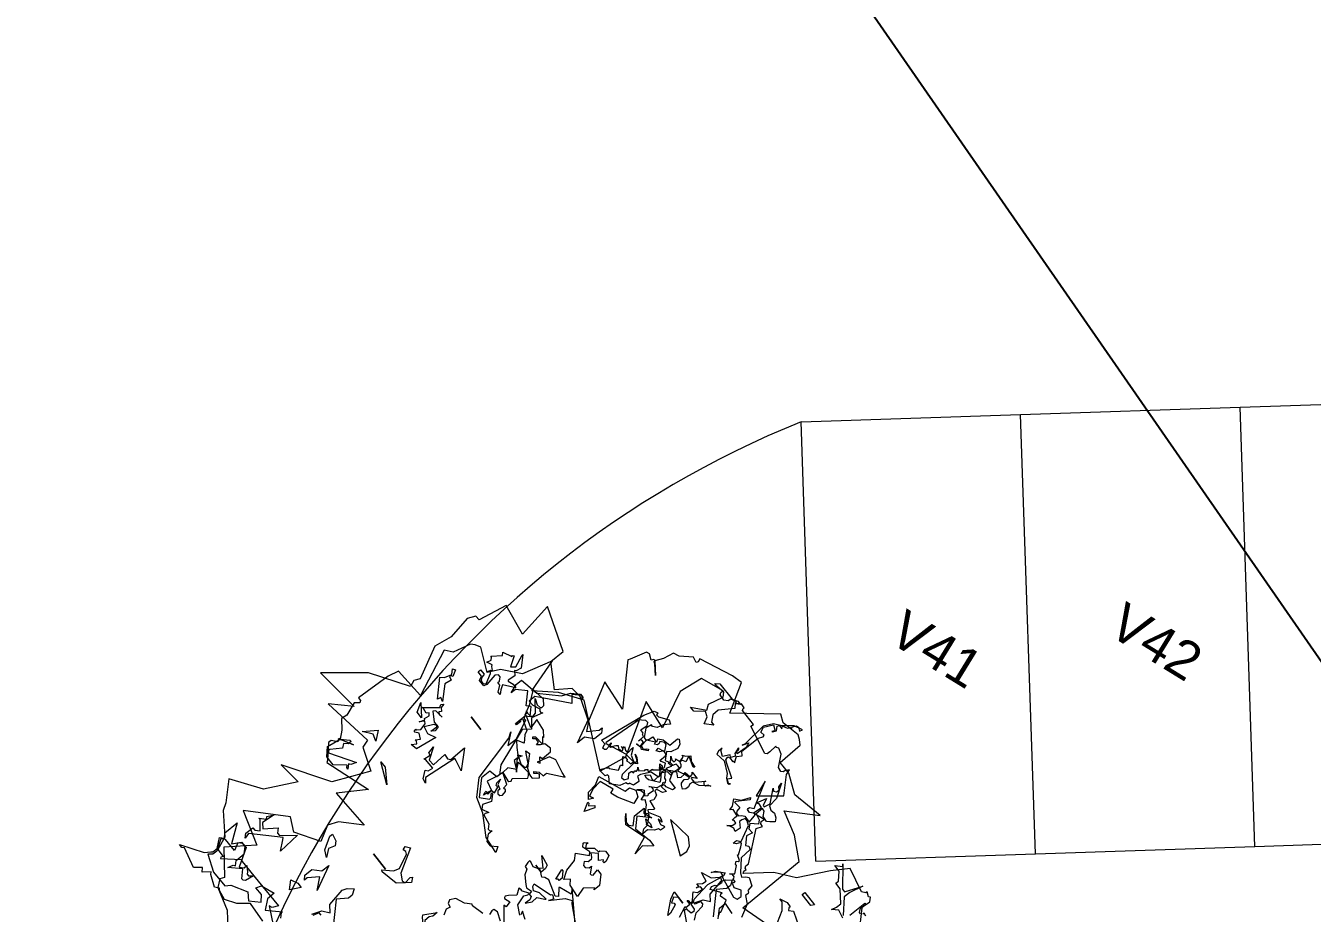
# Model space of a CAD drawing. Header units: metres. Extents: x -71 to 881, y -503 to 661.
# Drawn here: x 228 to 242.64, y -222.49 to -212.39 of the extents above; entities that cross this region are included whole.
import ezdxf

# ---------------------------------------------------------------- set-up
doc = ezdxf.new("R2010")
doc.units = ezdxf.units.M
doc.layers.add('04. Pisos', color=8, linetype='Continuous', lineweight=5)
doc.layers.add('05. Textos', color=5, linetype='Continuous', lineweight=0)
doc.layers.add('ARBRE', color=100, linetype='Continuous', lineweight=13, true_color=0x00ff3f)
doc.styles.get("Standard").update_dxf_attribs({"font": 'arial.ttf'})

# ---------------------------------------------------------------- blocks, each defined once
blk = doc.blocks.new('WMF2', base_point=(0, 0.01))
at = {"color": 251, "lineweight": 0, "true_color": 0x636466}
for points in [[(81.23, -212.64), (86.45, -202.37), (92.4, -197.64), (98.49, -189.57), (98.99, -190.16), (98.92, -191.16), (99.46, -191.2), (99.98, -191.79), (99.88, -192.88), (107.36, -202.17), (106.64, -204.2), (107.63, -204.27), (108.14, -204.87), (108.06, -205.98), (111.91, -204.61), (112.96, -203.7), (114.06, -203.79), (114.16, -204.2), (114.12, -204.74), (112.93, -205.76), (117.77, -214.23), (115.81, -208.91), (110.13, -215.92), (115.04, -221.02), (115.66, -222.79), (116.35, -221.31), (116.39, -220.76), (116.99, -220.25), (118.51, -220.38), (121.42, -223.82), (123.45, -224.55), (124.06, -224.04), (124.6, -224.1), (124.28, -221.43), (124.37, -220.32), (124.97, -219.82), (134.84, -221.76), (134.73, -222.86), (140.59, -222.8), (140.98, -223.38), (140.96, -223.82), (142.59, -223.95), (142.62, -223.52), (143.7, -222.51), (144.2, -223.11), (145.93, -222.16), (146.02, -221.17), (147.09, -220.14), (149.19, -220.32), (149.69, -220.93), (149.6, -221.91), (157.24, -218.9), (158.3, -210.64), (152.62, -198.66), (162.76, -199.86), (152.65, -183.05), (154.26, -173.69), (175.85, -184.22), (183.13, -179.1), (188.97, -172.64), (192.5, -184.13), (195.26, -173.72), (200.97, -168.92), (202.85, -164.87), (210.8, -168.41), (212.43, -167.44), (213.62, -166.42), (215.13, -160.27), (217.5, -158.38), (210.72, -142.97), (221.5, -142.28), (222.26, -138.6), (222.84, -126.51), (221.75, -126.41), (221.24, -125.83), (222.46, -124.38), (220.76, -119.93), (220.93, -117.85), (217.92, -115.52), (216.01, -113.25), (211.75, -115.52), (215.09, -113.71), (215.69, -113.21), (216.23, -113.25), (216.29, -112.71), (215.78, -112.1), (217.44, -110.7), (217.53, -109.6), (213.13, -105.6), (212.64, -105.02), (197.13, -110.25), (202.88, -101.16), (188.84, -101.73), (195.03, -95.86), (196.4, -92.3), (193.55, -87.25), (201.48, -82.18), (206.17, -84.52), (217.5, -73.62), (205.76, -70.03), (212.07, -61.12), (204.08, -54.99), (204.77, -53.52), (202.84, -51.25), (195.1, -48.95), (190.12, -45.33)], [(62.28, -212.43), (63.37, -212.54), (63.42, -211.98)], [(64, -211.48), (64.56, -211.53), (65.45, -212.71), (65.14, -216.33), (66.13, -217.51), (66.73, -217.02), (68.24, -217.69), (68.28, -217.15), (69.45, -216.26), (77.76, -218.17), (81.23, -212.64), (81.23, -212.64)], [(162.25, -221.47), (162.55, -220.76), (164.41, -221.19), (167.6, -217.66), (169.53, -216.89), (170.28, -213.15), (171.44, -210.43), (167.5, -207.63), (170.63, -209.8), (171.33, -210.11), (171.53, -210.62), (172.06, -210.42), (172.36, -209.7), (174.37, -210.56), (175.39, -210.16), (176.98, -204.42), (177.29, -203.7), (165.65, -192.21), (176.34, -193.26), (169.52, -180.97), (177.55, -183.87), (181.35, -183.49), (184.59, -178.67), (192.69, -183.49), (192.69, -188.7), (207.51, -193.95), (205.44, -181.84), (216.23, -183.49), (218.11, -173.58), (219.76, -173.52), (220.92, -170.8), (219.49, -162.84), (220.49, -156.77), (215.08, -146.26), (215.94, -144.26), (215.12, -142.21), (227.2, -134.24), (237.13, -121.84), (221.43, -123.58), (227.53, -117.47), (210.08, -120.09), (209.21, -117.47), (201.41, -114.58), (204.04, -108.47), (206.64, -102.36), (221.47, -92.77), (213.62, -93.64), (218.84, -83.17), (228.67, -76.4), (223.08, -70.7), (221.59, -68.47), (214.46, -63.39), (212.7, -59.01), (209.83, -58.98), (210.04, -58.28), (209.88, -57.88), (205.22, -63.07), (204.55, -62.86), (196.2, -62.98), (185.71, -63.11), (186.56, -61.11), (187.58, -60.7), (178.92, -56.25)], [(80.62, -185.19), (89.7, -182.43), (90.01, -206.45), (97.85, -210.62), (106.23, -212.96), (97.57, -221.28), (108.11, -219.06), (114.95, -222), (119.42, -221.88), (119.84, -230.55), (121.43, -231.58), (122.86, -232.19), (129.04, -230.77), (131.8, -232.03), (142.53, -219.05), (147.98, -228.38), (151.61, -227.39), (162.65, -222.48), (162.25, -221.47), (162.25, -221.47)], [(220.57, -50.22), (221.79, -50.2), (214.78, -54.92), (213.59, -56.76), (213.1, -57.26), (213.13, -59.1), (215.47, -61.97), (214.27, -63.08), (215.5, -64.29), (215.56, -69.52), (211.34, -63.72), (209.67, -66.67), (207.37, -66.7), (203.77, -60.91), (202.56, -62.13), (202.58, -63.23), (200.85, -62.15), (200.24, -61.55), (199.64, -61.56), (198.56, -62.79), (199.01, -59.87), (199.61, -59.26), (200.21, -59.24), (202.55, -61.52), (206.05, -57.94), (205.47, -59.78), (204.85, -60.28), (206.1, -61.48), (206.14, -65.01), (207.85, -66.7), (209.07, -66.69), (210.27, -65.56), (209.03, -63.15), (213.66, -63.1), (214.86, -61.99), (212.51, -58.47), (212.49, -56.77), (213.57, -55.55), (207.7, -53.3), (201.85, -53.37), (200.78, -55.09), (195.57, -58.07), (193.11, -56.39), (190.24, -59.36), (192.08, -61.04), (195, -61.01), (194.41, -62.83), (189.81, -64.59), (189.77, -61.68), (187.3, -58.79), (183.33, -62.96), (183.33, -62.37), (182.1, -61.15)], [(184.95, -55.88), (192.02, -56.41), (194.9, -52.85), (198.42, -50.48), (201.82, -51.06), (202.43, -51.55), (203.66, -50.42), (207.69, -52.09), (208.3, -52.68), (210.1, -50.35), (211.21, -51.44), (213, -49.09), (219.97, -50.84), (220.57, -50.22), (220.57, -50.22)], [(174.47, -72.18), (175.5, -72.18), (176.09, -69.97)], [(176.66, -69.97), (175.5, -73.22), (173.31, -74.97), (175.5, -76.59), (176.66, -82.74), (176.09, -84.36), (174.47, -86.09), (173.31, -84.36), (173.31, -82.74), (175.5, -79.36), (168.32, -72.18)], [(187.57, -69.19), (189.89, -71.62), (187.57, -72.72), (185.74, -72.72), (187.57, -69.19), (187.57, -69.19)], [(211.1, -72.56), (210.01, -72.56), (208.8, -73.77), (211.73, -76.09), (212.35, -76.09), (210.51, -77.8), (211.1, -78.4), (210.01, -80.71), (210.51, -76.09), (208.8, -74.88), (205.88, -79.01), (204.66, -77.8), (203.56, -77.8), (200.04, -82.55), (199.42, -74.88), (201.73, -77.8), (202.34, -78.4), (210.51, -70.25), (210.01, -68.43), (211.1, -69.64), (211.1, -72.56), (211.1, -72.56)], [(184.65, -79.77), (186.95, -76.25), (186.95, -75.04), (188.18, -76.25), (188.18, -79.17), (185.74, -81.48), (185.74, -84.42), (181.72, -76.25), (184.65, -79.77), (184.65, -79.77)], [(110.5, -210.3), (109.11, -209.66), (107.56, -210.01), (106.1, -209.43), (105.21, -208.37), (106.3, -206.96), (107.08, -206.3), (109.11, -206.4), (110.23, -207.75), (111.21, -207.86), (111.17, -205.1), (108.98, -204.68), (108.09, -203.61), (109.95, -201.54), (108.82, -200.21), (107.05, -200.28), (107.47, -198.09), (105.17, -195.92), (104.39, -196.59), (103.18, -196.28), (102.97, -192.24), (99.24, -188.97), (97.85, -188.34), (97.03, -189.52), (96.18, -190.24), (93.53, -189.23), (93.18, -187.24), (92.71, -187.16), (92.29, -186.66), (92.32, -185.67), (89.73, -184.22), (87.53, -180.05)], [(92.72, -174.77), (93.38, -175.55), (93.1, -175.8), (95.08, -179.67), (97.34, -179.08), (97.82, -179.64), (97.78, -180.15), (101.14, -177.68), (101.63, -178.7), (101.22, -179.9), (100.95, -180.15), (100.54, -180.1), (100.64, -181.36), (100.55, -182.4), (102.01, -182.98), (102.92, -178.07), (101.94, -171.52), (101.24, -170.69), (101.31, -169.75), (99.34, -169.6), (98.87, -169.05), (98.94, -168.01), (100.49, -167.68), (101, -167.72), (101.03, -166.73), (96.75, -164.41)], [(114.51, -132.19), (129.81, -142.39), (128.59, -140.94), (132.57, -139.47), (132.73, -139.13), (130.53, -137.19), (131.32, -136.44), (136.79, -138.11), (138.2, -137.61), (139, -136.87), (141.22, -138.01), (143.41, -136.76), (145.13, -137.25), (145.63, -137.09), (145.6, -136.33), (145.13, -134.84), (144.07, -134.71), (142.97, -132.98), (140.36, -131.23), (139.36, -130.72), (137.49, -131.32), (137.22, -130.44), (139.58, -128.86), (139.92, -129.04), (140.84, -128.69), (139.42, -126.79), (141.03, -124.5), (141.52, -123.53), (141.36, -123.04), (141.12, -122.91), (139.13, -123.53), (138.58, -121.59), (139.52, -121.34), (135.03, -117.8)], [(136.15, -117.21), (139.1, -118.34), (140.49, -117.9), (140.5, -117.08), (140.06, -115.71)], [(141.69, -114.16), (145.74, -113.14), (146.33, -113.43), (148.12, -111.55), (151.13, -110.32), (152.08, -108.49), (151.44, -107.36), (150.04, -107.03), (150.34, -105.65), (149.29, -103.85)], [(131.48, -123.86), (134.15, -124.91), (133.52, -123.75)], [(133.68, -123.43), (136.79, -125.04), (137.86, -128.38), (137.23, -129.62), (137.38, -130.11), (136.11, -130.19), (135.51, -129.14), (135.65, -127.24), (134.56, -129.39), (134.72, -131.45), (132.62, -133.14), (132.44, -133.48), (135.45, -133.06), (137.16, -131.97), (138.4, -132.6), (138.75, -133.52), (132.62, -135.52), (132.46, -135.87), (131.99, -135.96), (131.01, -135.45), (131.05, -134.73), (131.55, -133.76), (128.65, -138.59), (126.7, -139.98), (125.97, -139.17), (125.32, -138.84), (119.23, -135.58)], [(100.3, -164.17), (101.94, -167.79), (101.51, -167.75), (101.59, -169.52), (103.08, -169.59), (102.8, -169.82), (101.82, -169.79), (101.75, -170.73), (103.34, -172.15), (104, -172.92), (102.95, -173.82), (102.84, -175.84), (103.82, -175.87), (104.45, -174.47), (104.32, -175.45), (105.36, -175.53), (104.26, -176.94), (104.08, -178.42), (106.33, -178.82), (107.3, -178.94), (103.92, -180.38), (102.29, -182.75), (102.16, -183.73), (102.39, -184), (103.43, -184.08), (105.34, -181.48), (104.76, -182.94), (102.36, -184.98), (101.88, -183.96), (101.97, -183.49), (94.36, -182.12), (93.06, -182.73), (92.94, -184.28), (94.55, -185.59), (96.67, -184.27), (97.88, -184.67), (98.3, -185.17), (98.08, -185.36), (98.04, -185.87), (99.3, -185.77), (99.21, -186.22), (99.44, -186.5), (100.48, -186.59), (101.25, -185.92), (100.16, -187.33), (101.95, -189.45), (102.48, -189.49), (103.14, -190.28), (102.64, -190.71), (102.6, -191.22), (104.51, -191.89), (104.23, -192.12), (105.81, -194.43), (106.51, -195.26), (106.98, -195.35), (107.6, -193.84), (108.41, -193.19), (108.29, -194.62), (107.17, -195.57), (109.76, -200.75), (111.21, -201.34), (112.19, -201.47), (112.55, -200.2), (112.63, -199.28), (110.76, -198.09), (110.9, -196.12), (112.13, -196.43), (113.42, -195.8), (114.19, -195.14), (113.09, -196.56), (112.98, -198.01), (113.96, -198.14), (114.51, -197.67), (114.61, -198.91), (114.58, -199.9), (117.07, -200.09), (117.61, -199.16), (118.02, -200.63), (119.62, -202.52), (117.74, -204.14), (116.53, -207), (116.04, -206.45), (118.58, -202.45), (118.63, -201.93), (116.12, -202.24), (115.77, -200.72), (115.3, -200.17), (114.31, -200.14), (113.77, -201.07), (112.93, -201.79), (110.47, -201.58), (110.98, -204.31), (111.44, -204.87), (111.97, -204.91), (111.68, -207.85), (113.17, -208.02), (114, -207.32), (112.98, -210.96), (111.87, -208.65), (111.36, -208.61), (111.05, -209.82), (110.92, -210.8), (114.34, -214.81), (113.44, -214.21), (112.61, -214.93), (112.58, -215.91), (113.47, -216.49), (113.87, -217.98), (110.96, -213.56), (110.5, -210.3), (110.5, -210.3)], [(193.06, -90.68), (193.06, -91.77), (190.63, -91.29), (189.54, -90.08), (190.15, -87.76), (188.32, -85.45), (190.63, -86.53), (193.06, -90.68), (193.06, -90.68)], [(151.83, -99.7), (151.83, -97.88), (149.53, -95.56), (153.05, -97.88), (153.66, -98.49), (151.35, -102.62), (151.35, -100.8), (151.83, -99.7), (151.83, -99.7)], [(173.74, -97.12), (171.08, -99.94), (170.47, -101.94), (172.73, -106.71), (173.49, -107.11), (174.53, -106.76), (174.92, -107.91), (173.5, -109.02), (168.96, -101.3), (166.77, -100.11), (165.62, -100.49), (165.9, -102.84), (165.52, -103.6), (164.39, -102.19), (167.39, -98.11), (173.12, -96.81), (173.74, -97.12), (173.74, -97.12)], [(173.09, -98.24), (179.55, -98.24), (173.09, -98.24), (173.09, -98.24)], [(216.62, -108.51), (216.01, -113.25), (213.7, -115.58), (213.1, -115.58), (213.1, -114.35), (214.19, -113.25), (213.1, -112.03), (215.41, -108.51), (215.41, -107.9), (214.8, -107.41), (206.64, -112.66), (207.25, -110.82), (207.86, -110.33), (206.64, -109.11), (207.25, -109.11), (207.86, -109.72), (210.77, -106.2), (214.19, -106.2), (216.62, -108.51), (216.62, -108.51)], [(194.63, -115.87), (201.7, -119.08), (199.51, -119.1), (194.63, -115.87), (194.63, -115.87)], [(208.1, -122), (210.46, -122.83), (213.34, -120.5), (210.43, -124.86), (208.1, -122), (208.1, -122)], [(190.5, -128.76), (189.64, -129.45), (189.46, -131.17), (193.19, -131.13), (193.65, -130.73), (193.32, -133.22), (194.17, -133.3), (194.78, -135.8), (192.24, -131.89), (190.15, -132.02), (190.49, -137.07), (188.78, -136.9), (187.93, -137.58), (188.18, -143.5), (182.86, -137.92), (186.5, -138.74), (187.36, -138.82), (188.57, -127.35), (187.03, -126.24), (188.66, -126.48), (190.5, -128.76), (190.5, -128.76)], [(167.53, -134.78), (172.77, -136.49), (177.52, -141.23), (181.55, -156.93), (182.76, -158.76), (179.84, -155.24), (179.84, -158.76), (182.76, -165.09), (183.97, -163.4), (183.36, -163.4), (183.36, -161.69), (183.97, -161.69), (183.97, -165.71), (182.76, -166.93), (185.07, -169.24), (186.28, -168.03), (189.83, -171.55), (192.73, -168.64), (192.73, -166.93), (193.83, -169.85), (193.83, -172.16), (187.38, -173.37), (181.55, -179.23), (180.45, -182.15), (178.13, -184.47), (176.91, -184.47), (176.31, -183.86), (177.52, -184.47), (179.84, -182.15), (177.52, -180.32), (185.07, -173.85), (186.89, -172.16), (186.89, -169.85), (185.07, -169.85), (182.76, -170.95), (182.15, -170.45), (181.55, -170.45), (181.05, -170.95), (182.15, -166.93), (179.21, -164.61), (181.05, -162.17), (176.31, -149.38), (174, -147.07), (174, -145.86), (176.91, -145.25), (176.91, -141.71), (172.29, -137.1), (169.85, -139.41), (169.85, -140.01), (171.07, -141.23), (170.45, -141.23), (168.76, -139.41), (169.85, -136.49), (168.76, -135.38), (166.44, -136.49), (166.93, -135.38), (166.93, -134.78), (163.52, -134.17), (162.29, -132.95), (161.69, -132.95), (161.08, -133.55), (161.08, -131.86), (159.38, -130.03), (157.67, -130.03), (155.85, -131.86), (154.74, -130.03), (160.6, -130.65), (167.53, -134.78), (167.53, -134.78)], [(198.96, -132.02), (199.76, -132.54), (200.36, -132.4), (199.38, -133.95), (201.26, -134.85), (202.39, -133.98), (202.72, -133.9), (202.93, -134.84), (202.59, -134.91), (201.88, -136.06), (202.37, -138.31), (203.19, -138.84), (204.17, -137.22), (203.51, -139.04), (203.93, -139.29), (203.69, -141.03), (204.43, -141.55), (204.96, -140.74), (206.69, -141.04), (207.29, -140.91), (203.63, -145.45), (204.17, -146.3), (203.66, -147.12), (203.34, -145.79), (202.2, -145.06), (202.72, -144.26), (201.92, -143.8), (200.66, -144.08), (203.6, -143.77), (204.12, -142.96), (200.96, -141), (198.96, -141.1), (198.59, -139.51), (199.36, -138.28), (199.2, -140.69), (199.61, -140.96), (200.47, -140.41), (201.83, -137.47), (199.42, -136.95), (196.65, -138.27), (197.74, -130.97), (199.93, -130.47), (198.96, -132.02), (198.96, -132.02)], [(140.36, -139.63), (140.36, -137.8), (143.28, -137.8), (142.18, -137.8), (140.97, -139.01), (144.49, -141.33), (140.97, -140.72), (140.36, -139.63), (140.36, -139.63)], [(172.09, -138.69), (172.45, -139.76), (172.53, -140.18), (171.42, -140.08), (171.62, -141.79), (170.39, -141.96), (171.14, -144.02), (171.94, -143.9), (172.54, -144.66), (172.74, -146.37), (171.85, -144.55), (170.26, -144.14), (170.19, -143.29), (169.43, -142.72), (168.61, -142.9), (168.09, -143.61), (168.48, -145.07), (168.92, -145.41), (169.79, -145.28), (170.04, -146.94), (173.91, -148.36), (170.8, -147.91), (170.41, -148.01), (169.9, -148.71), (170.41, -149.48), (167.33, -153.6), (167.88, -154.33), (168.63, -154.89), (173.09, -154.46), (173.45, -154.42), (171.93, -152.49), (171.21, -151.97), (174.13, -154.55), (174.64, -155.32), (175.4, -155.88), (172.47, -154.78), (170.8, -155.02), (170.42, -155.53), (171.04, -156.68), (174.04, -158.22), (174.74, -158.74), (173.33, -159.18), (169.98, -155.59), (167.94, -154.77), (167.31, -154.68), (166.44, -154.8), (165.01, -156.7), (165.95, -157.41), (166.73, -156.9), (167.3, -156.16), (167.79, -156.52), (166.47, -157.79), (164.8, -158.03), (164.79, -159.51), (159.94, -163.43), (161.71, -163.57), (166.28, -164.6), (168.39, -163.57), (169.49, -159.28), (168.67, -159.85), (170.32, -161.09), (169.36, -161.46), (169.4, -164.84), (170.39, -165.59), (172.66, -165.09), (173.31, -163.69), (174.06, -162.7), (174.38, -163.72), (175.5, -163.78), (175.85, -163.73), (176.42, -162.98), (176.92, -163.36), (176.35, -164.1), (173.23, -164.33), (173.04, -164.58), (174.93, -166.01), (174.5, -166.07), (176.45, -167.55), (180.59, -167.98), (179.68, -164.7), (183.52, -166.03), (184.12, -165.76), (184.28, -166.58), (184.98, -167.12), (184.09, -166.85), (182.78, -167.03), (182.25, -167.74), (182.48, -169.01), (186.32, -171.88), (184.25, -171.11), (183.02, -171.28), (182.66, -171.8), (182.73, -172.63), (184.43, -173.9), (189.08, -173.24), (185.87, -169.02), (184.12, -165.76), (182.95, -164.22), (179.83, -163.17), (179.13, -161.78), (177.11, -159.84), (179.39, -158.51), (177.45, -157.05), (175.4, -155.88), (174.19, -156.77), (174.64, -155.32), (174.73, -153.72), (171.93, -152.49), (174.04, -150.58), (173.91, -148.36), (173.97, -146.62), (174.86, -142.5), (171.62, -141.79), (172.09, -138.69), (172.09, -138.69)], [(208.87, -141.57), (204.74, -138.66), (207.06, -138.66), (208.87, -141.57), (208.87, -141.57)], [(132.52, -143.85), (133.8, -142.07), (135.57, -144.77), (136.49, -148.75), (138.25, -150.51), (134.73, -153.67), (135.57, -154.51), (138.25, -153.67), (139.17, -154.51), (139.17, -154.97), (138.25, -155.89), (138.25, -154.97), (137.42, -154.14), (135.57, -156.36), (133.8, -156.73), (133.8, -157.19), (132.52, -158.58), (130.73, -158.58), (129.81, -156.73), (129.81, -155.89), (130.27, -155.89), (130.73, -156.36), (131.57, -154.97), (133.35, -156.36), (135.2, -154.51), (133.8, -153.67), (133.35, -153.21), (133.35, -151.92), (134.27, -150.97), (133.35, -150.05), (132.52, -150.05), (131.57, -150.97), (131.57, -151.92), (129.81, -150.05), (129.35, -150.05), (128.88, -150.51), (129.35, -152.75), (127.59, -152.75), (124.91, -150.05), (124.91, -147.83), (125.36, -148.29), (127.59, -145.23), (126.66, -142.07), (131.11, -142.53), (132.52, -143.85), (132.52, -143.85)], [(134.49, -141.88), (134.49, -140.66), (135.1, -140.66), (135.58, -140.05), (136.81, -143.6), (136.19, -143.6), (134.49, -141.88), (134.49, -141.88)], [(208.96, -155.15), (209.4, -154.92), (209.63, -154.33), (208.3, -153.97), (208.67, -151.63), (204.64, -147.41), (205.96, -147.79), (206.24, -146.5), (211.37, -151.69), (210.33, -152.81), (209.63, -155.34), (210.96, -156.71), (210.11, -157.18), (208.96, -155.15), (208.96, -155.15)], [(189.52, -151.57), (194.75, -151.57), (189.52, -151.57), (189.52, -151.57)], [(105.63, -167.93), (106.73, -166.71), (105.63, -165.01), (105.03, -165.6), (104.42, -165.6), (103.21, -162.7), (103.21, -161.47), (106.73, -165.6), (107.95, -167.93), (103.21, -167.93), (105.63, -167.93), (105.63, -167.93)], [(138.94, -175.74), (144.01, -172.85), (146.39, -171.88), (146.93, -173.42), (151.56, -171.55), (151.13, -168.2), (150.13, -165.91), (148.68, -166.49), (149.35, -164.92), (151.24, -166.38), (151.67, -169.75), (153.13, -172.22), (143.98, -176.02), (143.88, -177.83), (142.05, -179.02), (139.92, -178.12), (138.94, -175.74), (138.94, -175.74)], [(147.09, -161.3), (148.81, -164.22), (148.31, -164.22), (147.7, -163.6), (146.47, -165.31), (145.88, -164.82), (147.09, -161.3), (147.09, -161.3)], [(203.13, -162.67), (204.93, -162.67), (204.93, -163.71), (203.13, -163.71), (202.75, -162.29), (202.01, -161.54), (200.96, -161.54), (200.21, -162.29), (202.01, -165.5), (202.37, -165.88), (203.13, -165.12), (202.75, -166.25), (202.37, -166.64), (203.5, -167.31), (203.82, -167.68), (205.6, -166.93), (205.31, -168.42), (205.98, -169.09), (206.34, -169.09), (204.18, -172.31), (204.93, -173.05), (202.01, -174.48), (202.01, -174.86), (201.7, -175.24), (199.54, -172.01), (198.43, -173.43), (200.21, -177.4), (200.21, -177.69), (197, -174.48), (197.38, -172.69), (197.76, -172.31), (196.33, -171.27), (196.63, -168.73), (196.33, -168.42), (194.53, -169.09), (193.04, -169.09), (196.63, -166.25), (195.57, -164.83), (194.53, -163.71), (195.57, -163.71), (197, -165.5), (198.12, -165.5), (198.12, -166.25), (199.17, -167.31), (199.92, -167.31), (200.59, -166.25), (199.92, -162.29), (200.21, -161.25), (202.37, -161.25), (203.13, -162.67), (203.13, -162.67)], [(96.52, -167.41), (97.97, -169.37), (98.48, -172.36), (98.99, -172.89), (99.94, -172.89), (100.46, -170.92), (100.97, -170.92), (99.94, -173.81), (97.97, -175.37), (99.94, -176.82), (100.97, -182.31), (100.46, -183.77), (98.99, -185.32), (97.97, -183.77), (97.97, -182.31), (99.94, -179.3), (93.53, -172.89)], [(91.96, -173.81), (94.45, -176.31), (94.45, -178.79), (90.5, -178.38)], [(135.09, -169.28), (136.91, -170.51), (138.01, -171.61), (135.68, -169.9), (134.47, -169.9), (133.38, -170.99), (135.68, -173.42), (135.68, -177.45), (134.47, -176.35), (131.54, -177.45), (135.09, -173.91), (132.16, -170.99), (126.32, -172.2), (124, -172.2), (125.23, -170.51), (126.32, -169.28), (125.71, -165.75), (128.13, -171.61), (135.09, -169.28), (135.09, -169.28)], [(129.33, -171.8), (130.44, -173.14), (130.63, -174.64), (132.41, -175.52), (132.57, -175.72), (130.37, -175.88), (129, -175.39), (131.03, -174.57), (130.92, -175.27), (132.78, -177.2), (132.94, -177.4), (133.27, -177.39), (133.89, -176.89), (133.76, -176.39), (133.25, -175.78), (136.03, -178.75), (137.63, -179.42), (138.03, -178.75), (138.43, -178.41), (139, -179.91), (139.48, -180.48), (140.6, -180.25), (141.77, -179.29), (141.95, -179.48), (140.94, -180.66), (140.37, -181.13), (138.81, -180.09), (138.2, -180.94), (138.17, -181.3), (138.5, -181.3), (138.3, -183.46), (138.84, -183.71), (139.55, -183.74), (140.34, -183.1), (138.33, -185.08), (138.01, -186.66), (137.96, -187.04), (138.47, -187.64), (138.27, -187.81), (137.93, -187.74), (138.03, -188.28), (138.55, -188.89), (139.2, -188.95), (140.91, -190.59), (141.25, -190.57), (141.38, -189.16), (139.54, -187.38), (139.07, -186.81), (142.01, -184.38), (142.93, -184.24), (144.01, -184.38), (142.96, -185.86), (141.2, -185.39), (140.77, -186.02), (140.94, -188.21), (142.43, -189.6), (142.8, -189.62), (143.13, -190.05), (142.18, -190.14), (141.95, -191.03), (142.93, -192.19), (144.24, -191.39), (144.58, -191.45), (144.78, -191.29), (144.74, -193.64), (145.22, -194.21), (146.33, -194.31), (146.97, -193.1), (147.96, -192.3), (148.2, -193.41), (146.53, -194.15), (146.12, -194.49), (147.57, -196.24), (148.3, -196.27), (149.64, -195.16), (149.18, -194.59), (149.23, -193.84), (150.01, -193.2), (150.32, -193.98), (152.67, -192.02), (152.33, -189.62), (152.2, -189.45), (151.09, -189.35), (150.48, -190.21), (149.91, -190.68), (149.57, -190.27), (151.32, -188.81), (151.86, -189.06), (153.85, -188.7), (152.77, -188.98), (152.4, -189.29), (152.8, -190.62), (152.94, -190.78), (153.69, -190.85), (154.05, -190.54), (154.11, -189.8), (154.29, -191.99), (154.99, -192.09), (155.13, -192.59), (156.55, -192.72), (156.32, -195.25), (156.96, -196.02), (157.91, -195.93), (158.87, -194.78), (159.49, -194.28), (159.79, -193.07), (159.51, -193.9), (160.36, -181.18), (160.3, -180.89), (159.09, -181.29), (159.32, -182.35), (159.11, -182.21), (158.95, -181.51), (158.27, -181.62), (157.59, -183.02), (157.18, -183.64), (156.35, -183.07), (154.92, -183.39), (155.08, -184.08), (156.2, -184.24), (155.47, -184.34), (155.62, -185.07), (154.42, -184.57), (153.35, -184.75), (153.51, -186.38), (153.6, -187.08), (151.95, -185.01), (149.99, -184.32), (149.29, -184.43), (149.15, -184.65), (149.29, -185.38), (151.47, -186.21), (150.33, -186.08), (148.46, -184.81), (149.07, -184.27), (149.41, -184.25), (148.91, -178.66), (148.24, -177.88), (147.12, -178.09), (146.52, -179.46), (147.86, -180.69), (147.82, -181.61), (147.53, -182), (147.35, -181.89), (146.99, -181.96), (147.31, -182.82), (146.97, -182.85), (146.83, -183.07), (146.96, -183.8), (147.57, -184.22), (146.37, -183.73), (145.25, -185.38), (145.32, -185.75), (144.9, -186.35), (144.5, -186.09), (144.14, -186.16), (144.04, -187.62), (143.83, -187.48), (142.52, -189.03), (142.08, -189.67), (142.11, -190.02), (143.28, -190.18), (143.89, -190.6), (142.85, -190.79), (141.99, -190.19), (138.87, -193), (138.74, -194.12), (138.82, -194.82), (139.8, -194.84), (140.46, -194.71), (140.93, -193.17), (142.31, -192.91), (142.34, -193.82), (143.01, -194.6), (143.63, -195.01), (142.43, -194.52), (141.41, -194.72), (141.51, -195.42), (141.95, -195.71), (141.09, -196.03), (140.4, -196.21), (140.74, -197.98), (141.5, -198.18), (140.55, -198.74), (139.52, -200.23), (138.03, -199.22), (135.82, -198.91), (136.11, -198.49), (139.38, -199.5), (139.74, -199.42), (139.04, -197.73), (140.05, -197.19), (140.36, -196.75), (140.18, -196.05), (139.41, -195.86), (138.75, -195.42), (138.41, -193.65), (136.6, -194.53), (136.31, -194.97), (136.38, -195.33), (134.28, -195.7), (134.46, -196.76), (135.1, -197.22), (132.37, -197.2), (133.77, -195.99), (133.7, -195.63), (132.79, -195.64), (132.09, -195.74), (129.95, -198.9), (130.18, -198.17), (129.52, -197.73), (128.84, -197.89), (128.6, -198.62), (127.64, -199.19), (130.16, -196.3), (132.35, -195.35), (132.53, -194.25), (131.99, -193.25), (132.12, -192.12), (132.68, -191.29), (133.87, -191.79), (134.49, -192.21), (134.79, -193.63), (134.09, -194.68), (134.18, -195.38), (136.09, -194.82), (135.98, -193.22), (136.53, -192.38), (138.34, -193.29), (139.06, -192.24), (138.68, -191.03), (140.3, -190.91), (141.35, -188.87), (140.74, -188.44), (140.72, -187.54), (143.51, -186.63), (145.06, -183.4), (145.23, -182.31), (144.26, -181.94), (143.6, -181.51), (143.77, -179.46), (145.1, -178.82), (145.07, -178.48), (145.34, -178.09), (146.02, -177.93), (146.55, -175.84), (149.03, -173.49), (151.13, -174.93), (151.83, -174.83), (152.07, -174.01), (154.04, -173.82), (154.65, -174.25), (153.72, -176.12), (153.29, -176.72), (153.08, -176.57), (150.75, -178.69), (151.6, -180.16), (151.31, -180.6), (150.94, -180.67), (153.31, -182.54), (152.7, -183.08), (151.76, -183.04), (151.56, -182.89), (151.5, -182.59), (150.64, -182.91), (149.91, -183.05), (149.78, -184.18), (153.37, -183.87), (157.76, -181.91), (158.22, -181.26), (158.87, -181.13), (158.61, -179.74), (158.9, -179.3), (159.63, -179.15), (160.17, -180.16), (160.23, -180.53), (161.97, -180.37), (159.66, -196.47), (158.58, -199.98), (157.43, -200.58), (157.16, -199.85), (156.26, -199.9), (153.31, -201.99), (151.94, -201.5), (153.21, -199.48), (153.79, -197.33), (154.96, -196.37), (155.66, -196.47), (155.88, -194.31), (153.91, -191.96), (152.87, -191.86), (152.36, -192.9), (152.27, -194.36), (150.48, -194.18), (150.11, -194.49), (150.75, -195.26), (149.38, -196.4), (146.61, -197.04), (146.66, -200.28), (146.27, -200.62), (144.88, -199.79), (144.11, -198.43), (144.72, -195.93), (145.72, -194.82), (143.6, -192.6), (142.05, -193.54), (141.19, -193.65), (140.84, -192.91), (141.38, -191.16), (138.98, -191.83), (137.57, -189.7), (134.5, -189.55), (134.6, -188.51), (136.69, -187.48), (137.39, -187.51), (137.76, -187.2), (137.7, -186.3), (135.35, -186.6), (135.98, -185.39), (137.66, -184.67), (138.03, -184.72), (137.93, -183.77), (136.52, -183.3), (135.82, -181.61), (136.44, -180.4), (133.42, -179.96), (133.25, -179.75), (134.5, -178.03), (133.81, -177.64), (130.21, -179.65), (129.13, -179.52), (128.46, -179.11), (129.89, -178.8), (128.13, -178.26), (126.98, -178.88), (126.62, -178.83), (126.51, -178.31), (126.62, -177.18), (127.36, -176.92), (127.86, -175.55), (129.43, -173.88), (129.33, -171.8), (129.33, -171.8)], [(167.3, -178.31), (164.99, -181.83), (164.99, -183.07), (163.76, -181.83), (163.76, -178.92), (166.2, -176.6), (166.2, -173.68), (170.22, -181.83), (167.3, -178.31), (167.3, -178.31)], [(78.75, -188.32), (80.93, -191.95), (83.16, -193.74), (84.39, -193.79), (82.02, -194.91), (80.2, -194.84), (80.22, -194.22), (79.64, -193.6), (78.5, -194.76), (72.73, -192.72)], [(116, -176.89), (115.75, -179.59), (116.63, -181.42), (119.11, -182.97), (127.36, -181.9), (116, -176.89), (116, -176.89)], [(66.44, -206.05), (69.38, -206.67), (71.07, -204.94), (70.59, -206.67), (70.59, -208.49), (74.6, -211.4), (76.92, -211.4), (76.92, -212.49), (79.35, -214.81), (81.66, -214.81), (79.84, -216.64), (80.44, -217.25), (73.99, -211.89), (72.89, -211.89), (70.59, -217.73), (71.68, -213.12), (71.68, -210.8), (67.05, -206.67)], [(65.83, -208.49), (65.83, -214.81), (65.23, -214.81), (65.23, -213.12), (61.21, -208.97)], [(80.95, -201.5), (75.73, -201.5), (76.34, -200.42), (80.95, -200.42), (80.95, -201.5), (80.95, -201.5)], [(128.63, -229.85), (130.85, -228.1), (132.31, -224.99), (131.45, -216.73), (131.71, -215.63), (130.94, -217.85), (130.31, -216.16), (130.6, -212.58), (131.48, -213.21), (131.19, -213.31), (131.49, -214.13), (131.79, -214.02), (131.07, -212.08), (130.28, -211.7), (130.98, -210.18), (131.77, -210.56), (132.87, -208.24), (134.78, -209.13), (135.09, -209.95), (135.09, -208.36), (134.68, -207.25), (131.36, -207.8), (127.52, -206.02), (126.48, -204.8), (124.97, -204.1), (124.38, -204.31), (124.19, -204.71), (124.67, -204.21), (126.19, -204.91), (125.4, -206.21), (130.16, -207.96), (131.33, -208.46), (131.74, -209.57), (130.87, -209.89), (129.57, -209.78), (129.36, -210.13), (129.07, -210.23), (128.75, -210.08), (129.97, -211.82), (128.98, -213.46), (130.3, -214.3), (130.27, -221.28), (129.57, -222.8), (129.78, -223.38), (131.29, -223.17), (131.93, -224.86), (130.51, -227.9), (128.94, -227.21), (128.82, -226.92), (129.2, -226.13), (128.91, -226.23), (128.41, -227.4), (129.45, -228.63), (129.11, -229.36), (127.81, -229.23), (128.24, -229.68), (128.34, -229.97), (126.82, -230.86), (126.44, -231.65), (126.15, -231.77), (125.75, -231.58), (126.06, -232.39), (125.56, -233.58), (124.75, -233.87), (123.53, -233.31), (123.33, -234.38), (126.03, -233.07), (128.63, -229.85), (128.63, -229.85)], [(147.98, -213.1), (150.4, -210.17), (152.11, -210.17), (147.98, -213.72), (149.19, -215.41), (147.98, -220.65), (149.19, -221.87), (152.11, -221.27), (153.32, -221.27), (152.11, -222.48), (145.66, -222.48), (143.95, -223.57), (142.74, -223.57), (143.95, -222.48), (142.74, -221.27), (145.66, -216.64), (145.66, -214.32), (143.95, -212.49), (142.74, -212.49), (145.04, -210.17), (146.26, -212.49), (147.98, -213.1), (147.98, -213.1)]]:
    blk.add_lwpolyline(points, dxfattribs=at)

msp = doc.modelspace()

# ---------------------------------------------------------------- linework, layer by layer
at = {"color": 240, "true_color": 0xed1f24}
msp.add_lwpolyline([(130.881, -38.249), (138.878, -123.034), (215.555, -180.395), (249.842, -229.865), (275.245, -285.802), (260.434, -323.34), (217.064, -336.002), (165.91, -364.471), (147.453, -376.759), (136.443, -381.587)], dxfattribs=at)
at = {"layer": '04. Pisos'}
for p, q in [((241.821, -216.732), (244.319, -216.648)), ((236.824, -216.9), (239.322, -216.816)), ((239.322, -216.816), (241.821, -216.732)), ((239.491, -221.813), (239.322, -216.816)), ((239.491, -221.813), (239.322, -216.816)), ((241.989, -221.729), (241.821, -216.732)), ((241.989, -221.729), (241.821, -216.732)), ((236.992, -221.897), (236.824, -216.9)), ((241.989, -221.729), (244.488, -221.645)), ((236.992, -221.897), (239.491, -221.813)), ((239.491, -221.813), (241.989, -221.729))]:
    msp.add_line(p, q, dxfattribs=at)
msp.add_arc((240.992, -227.258), 11.165, 111.9215, 177.4118, dxfattribs=at)

# ---------------------------------------------------------------- block references
at = {"layer": 'ARBRE', "color": 251, "lineweight": 5, "true_color": 0x636466, "xscale": 0.03451886634015593, "yscale": 0.03451886634015593, "zscale": 0.03451886634015593, "rotation": 128.5771086415459}
msp.add_blockref('WMF2', (233.17, -228.774), dxfattribs=at)

# ---------------------------------------------------------------- texts
at = {"layer": '05. Textos', "char_height": 0.4326, "attachment_point": 1, "rotation": 328.4086}
for s, insert in [('V41', (238.022, -219.018)), ('V42', (240.52, -218.934))]:
    msp.add_mtext_dynamic_manual_height_columns(s, width=1.21171, gutter_width=2.163, heights=[0], dxfattribs=dict(at, insert=insert))

doc.saveas('drawing.dxf')
